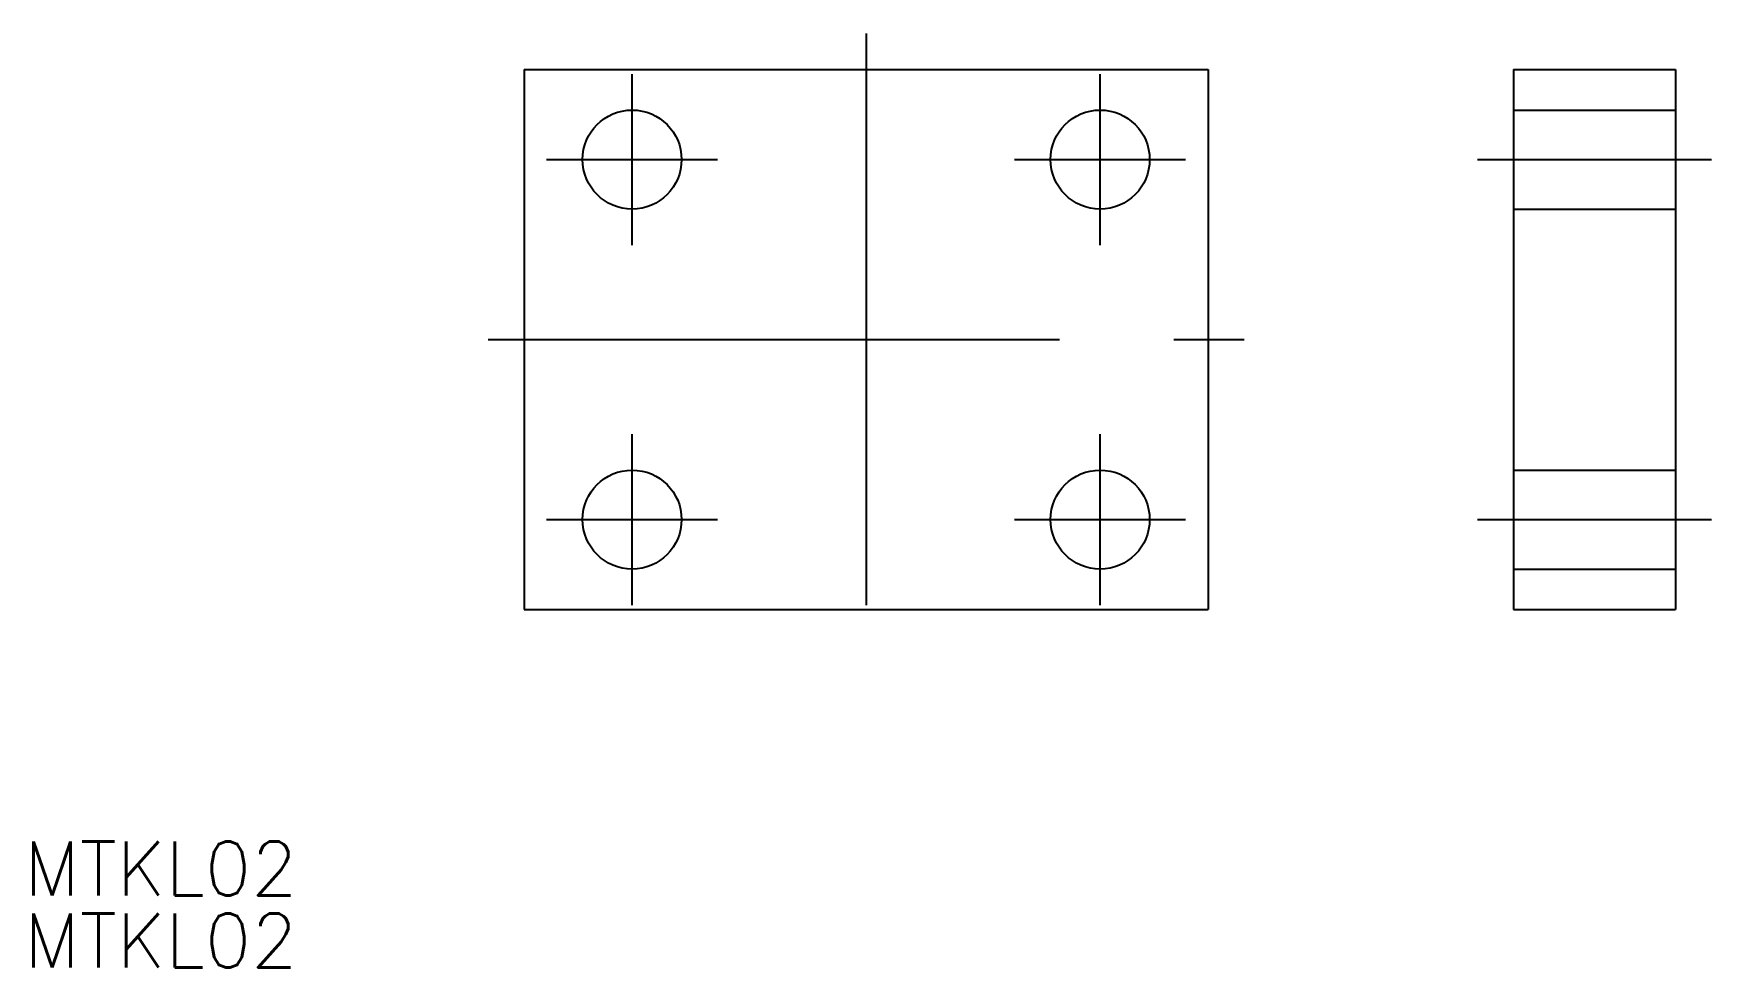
# Model space of a CAD drawing. Extents: x -46.2 to 47, y -34.9 to 17.
import ezdxf

# ---------------------------------------------------------------- set-up
doc = ezdxf.new("R2010")
doc.units = 0
doc.linetypes.add('CENTER', pattern=[50.8, 31.75, -6.35, 6.35, -6.35])
doc.linetypes.add('DASHED', pattern=[19.05, 12.7, -6.35])
doc.layers.get('0').update_dxf_attribs({"linetype": 'CONTINUOUS'})
doc.layers.add('CENTER', color=1, linetype='CENTER')
doc.styles.get("Standard").update_dxf_attribs({"font": 'txt.shx', "height": 3, "bigfont": 'bigfont.shx'})

# ---------------------------------------------------------------- blocks, each defined once
blk = doc.blocks.new('*U2')
at = {"color": 7, "linetype": 'CONTINUOUS'}
blk.add_text('MTKL02', height=3, dxfattribs=at).set_placement((-46.759, -30.878))
blk = doc.blocks.new('*U3')
at = {"color": 7, "linetype": 'CONTINUOUS'}
blk.add_text('MTKL02', height=3, dxfattribs=at).set_placement((-46.759, -34.878))

msp = doc.modelspace()

# ---------------------------------------------------------------- linework, layer by layer
at = {"color": 7, "linetype": 'CONTINUOUS'}
for p, q in [((-19, 15), (19, 15)), ((-19, 15), (-19, -15)), ((19, 15), (19, -15)), ((35.955, 15), (44.955, 15)), ((35.955, 15), (35.955, -15)), ((44.955, 15), (44.955, -15)), ((-19, -15), (19, -15)), ((35.955, -15), (44.955, -15))]:
    msp.add_line(p, q, dxfattribs=at)
at = {"color": 3, "linetype": 'DASHED'}
for p, q in [((35.955, 12.75), (44.955, 12.75)), ((35.955, 7.25), (44.955, 7.25)), ((35.955, -7.25), (44.955, -7.25)), ((35.955, -12.75), (44.955, -12.75))]:
    msp.add_line(p, q, dxfattribs=at)
at = {"color": 7, "linetype": 'CONTINUOUS'}
for centre in [(-13, 10), (13, 10), (-13, -10), (13, -10)]:
    msp.add_circle(centre, 2.75, dxfattribs=at)
at = {"layer": 'CENTER', "color": 1, "linetype": 'CENTER'}
for p, q in [((0, 17), (0, -17)), ((-13, 5.25), (-13, 14.75)), ((13, 5.25), (13, 14.75)), ((-17.75, 10), (-8.25, 10)), ((8.25, 10), (17.75, 10)), ((33.955, 10), (46.955, 10)), ((-21, 0), (21, 0)), ((-13, -14.75), (-13, -5.25)), ((13, -14.75), (13, -5.25)), ((-17.75, -10), (-8.25, -10)), ((8.25, -10), (17.75, -10)), ((33.955, -10), (46.955, -10))]:
    msp.add_line(p, q, dxfattribs=at)

# ---------------------------------------------------------------- block references
at = {"color": 7, "linetype": 'CONTINUOUS'}
for name in ['*U2', '*U3']:
    msp.add_blockref(name, (0, 0), dxfattribs=at)

doc.saveas('drawing.dxf')
